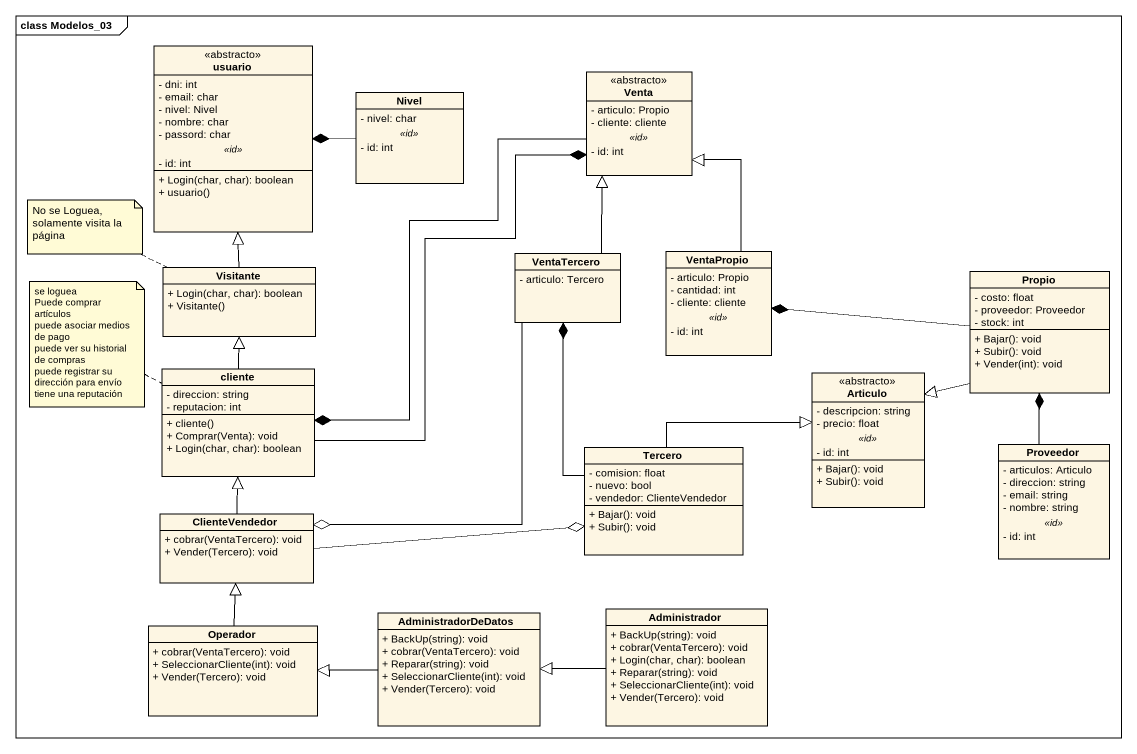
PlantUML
@startuml
mainframe class Modelos_03
hide circle
hide empty members
skinparam classAttributeIconSize 0
class usuario <<abstracto>> {
  - dni: int
  - email: char
  - nivel: Nivel
  - nombre: char
  - passord: char
  .. <<id>> ..
  - id: int
  --
  + Login(char, char): boolean
  + usuario()
}
class Nivel {
  - nivel: char
  .. <<id>> ..
  - id: int
}
class Venta <<abstracto>> {
  - articulo: Propio
  - cliente: cliente
  .. <<id>> ..
  - id: int
}
class Visitante {
  + Login(char, char): boolean
  + Visitante()
}
class VentaTercero {
  - articulo: Tercero
}
class VentaPropio {
  - articulo: Propio
  - cantidad: int
  - cliente: cliente
  .. <<id>> ..
  - id: int
}
class Propio {
  - costo: float
  - proveedor: Proveedor
  - stock: int
  + Bajar(): void
  + Subir(): void
  + Vender(int): void
}
class cliente {
  - direccion: string
  - reputacion: int
  + cliente()
  + Comprar(Venta): void
  + Login(char, char): boolean
}
class Articulo <<abstracto>> {
  - descripcion: string
  - precio: float
  .. <<id>> ..
  - id: int
  --
  + Bajar(): void
  + Subir(): void
}
class Tercero {
  - comision: float
  - nuevo: bool
  - vendedor: ClienteVendedor
  + Bajar(): void
  + Subir(): void
}
class Proveedor {
  - articulos: Articulo
  - direccion: string
  - email: string
  - nombre: string
  .. <<id>> ..
  - id: int
}
class ClienteVendedor {
  + cobrar(VentaTercero): void
  + Vender(Tercero): void
}
class Operador {
  + cobrar(VentaTercero): void
  + SeleccionarCliente(int): void
  + Vender(Tercero): void
}
class AdministradorDeDatos {
  + BackUp(string): void
  + cobrar(VentaTercero): void
  + Reparar(string): void
  + SeleccionarCliente(int): void
  + Vender(Tercero): void
}
class Administrador {
  + BackUp(string): void
  + cobrar(VentaTercero): void
  + Login(char, char): boolean
  + Reparar(string): void
  + SeleccionarCliente(int): void
  + Vender(Tercero): void
}
Nivel -left-* usuario
Venta --* cliente
Visitante -up-|> usuario
VentaTercero -up-|> Venta
VentaTercero --o ClienteVendedor
VentaPropio -up-|> Venta
Propio -left-* VentaPropio
Propio --|> Articulo
cliente -up-* Venta
cliente -up-|> Visitante
Tercero -up-* VentaTercero
Tercero -right-|> Articulo
Proveedor -up-* Propio
ClienteVendedor -up-|> cliente
ClienteVendedor -right-o Tercero
Operador -up-|> ClienteVendedor
AdministradorDeDatos -left-|> Operador
Administrador -left-|> AdministradorDeDatos
note left of Visitante : No se Loguea, solamente visita la página
note left of cliente
  se loguea
  Puede comprar artículos
  puede asociar medios de pago
  puede ver su historial de compras
  puede registrar su dirección para envío
  tiene una reputación
end note
@enduml
